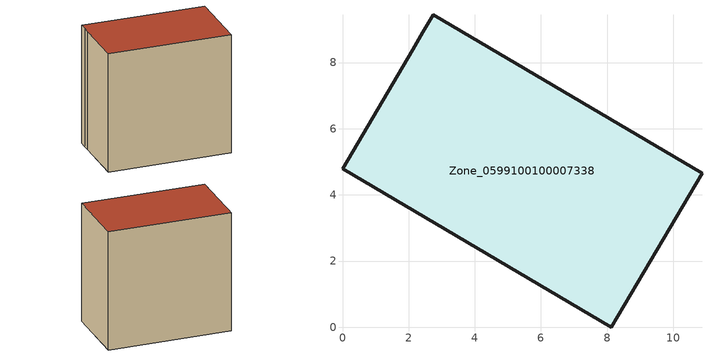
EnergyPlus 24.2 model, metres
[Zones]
Zone_0599100100007338
 floor ground (C_G): 0,4.79 2.12,8.39 2.43,8.92 2.74,9.44 10.87,4.65 8.12,0 z1.47
 wall outside (C_F): 2.43,8.92 2.12,8.39 0,4.79 8.12,0 10.87,4.65 2.74,9.44 2.43,8.92 z1.47:10.75
 roof outside (C_R): 2.12,8.39 0,4.79 8.12,0 10.87,4.65 2.74,9.44 2.43,8.92 z10.75
[BUILDING]
Pand.0599100100007338: North Axis=0; Terrain=City; Loads Convergence Tolerance Value=0.04; Temperature Convergence Tolerance Value=0.4; Solar Distribution=FullExterior; Maximum Number of Warmup Days=25; Minimum Number of Warmup Days=1
[Site:Location]
Rotterdam.The.Hague.AP_ZH_NLD Design_Conditions: Latitude=51.96; Longitude=4.45; Time Zone=1; Elevation=-4.5
[SITE:GROUNDTEMPERATURE:BUILDINGSURFACE]
18, 18, 18, 18, 18, 18, 18, 18, 18, 18, 18, 18
[MATERIAL] Thermal Absorptance=0.9; Solar Absorptance=0.7; Visible Absorptance=0.7
Name | Roughness | Thickness | Conductivity | Density | Specific Heat
G.TI.2015-2018 | MediumSmooth | 0.15 | 0.0428571 | 540 | 1210
F.TI.2015-2018 | Rough | 0.3 | 0.0666667 | 1920 | 840
R.TI.2015-2018 | MediumRough | 0.2 | 0.0333333 | 1500 | 1000
[CONSTRUCTION]
C_G: G.TI.2015-2018
C_F: F.TI.2015-2018
C_R: R.TI.2015-2018
[ZONE]
Zone_0599100100007338: Type=1; Multiplier=1; Ceiling Height=Autocalculate; Volume=Autocalculate; Floor Area=autocalculate; Part of Total Floor Area=Yes
[ZONEINFILTRATION:DESIGNFLOWRATE]
Infil_Zone_0599100100007338: Zone or ZoneList or Space or SpaceList=Zone_0599100100007338; Schedule=AlwaysOn; Design Flow Rate Calculation Method=Flow/Area; Flow Rate per Floor Area=0.0015; Constant Term Coefficient=1; Temperature Term Coefficient=0; Velocity Term Coefficient=0; Velocity Squared Term Coefficient=0
[HVACTEMPLATE:ZONE:IDEALLOADSAIRSYSTEM]
Zone_0599100100007338: Maximum Heating Supply Air Temperature=50; Minimum Cooling Supply Air Temperature=13; Maximum Heating Supply Air Humidity Ratio=0.0156; Minimum Cooling Supply Air Humidity Ratio=0.0077; Heating Limit=NoLimit; Cooling Limit=NoLimit; Dehumidification Control Type=ConstantSensibleHeatRatio; Cooling Sensible Heat Ratio=0.7; Dehumidification Setpoint=60; Humidification Control Type=None; Humidification Setpoint=30; Outdoor Air Method=None; Outdoor Air Flow Rate per Person=0.00944; Outdoor Air Flow Rate per Zone Floor Area=0; Outdoor Air Flow Rate per Zone=0; Demand Controlled Ventilation Type=None; Outdoor Air Economizer Type=NoEconomizer; Heat Recovery Type=None; Sensible Heat Recovery Effectiveness=0.7; Latent Heat Recovery Effectiveness=0.65
[ZONECONTROL:THERMOSTAT]
ThermostatControl_Zone_0599100100007338: Zone or ZoneList=Zone_0599100100007338; Control Type Schedule=DualSetpointControlType; Control 1=Thermostat_Zone_0599100100007338; Temperature Difference Between Cutout And Setpoint=0
[THERMOSTATSETPOINT:DUALSETPOINT]
Thermostat_Zone_0599100100007338: Heating Setpoint Temperature Schedule=HeatingSetpoint_Zone_0599100100007338; Cooling Setpoint Temperature Schedule=CoolingSetpoint_Zone_0599100100007338
[SCHEDULE:COMPACT]
HeatingSetpoint_Zone_0599100100007338: Through: 12/31, For: AllDays, Until: 24:00, 21
CoolingSetpoint_Zone_0599100100007338: Through: 12/31, For: AllDays, Until: 24:00, 24
DualSetpointControlType: Through: 12/31, For: AllDays, Until: 24:00, 4
AlwaysOn: Through: 12/31, For: AllDays, Until: 24:00, 1
